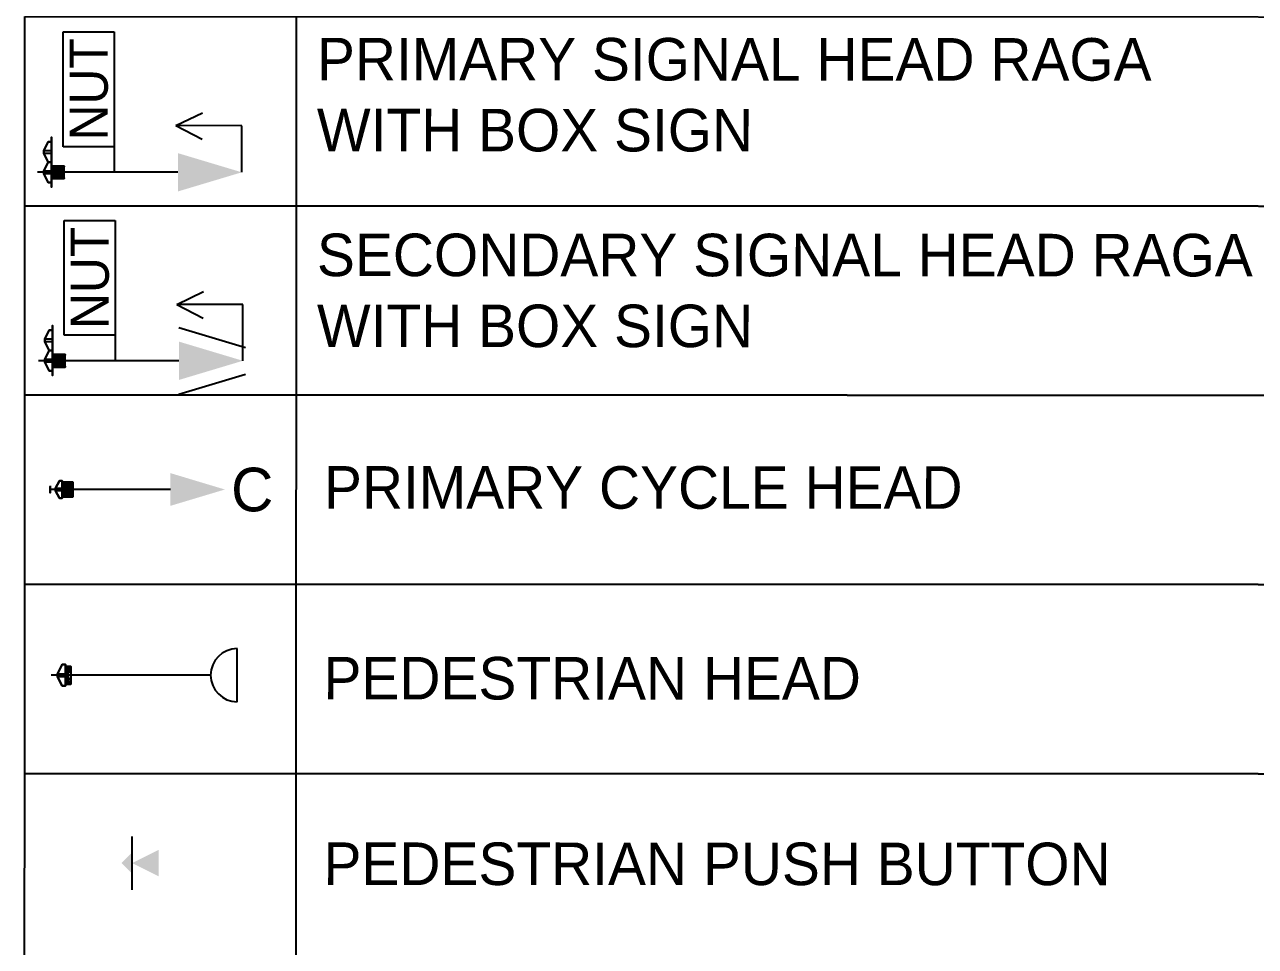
# Model space of a CAD drawing. Extents: x 421500 to 422711, y 436000 to 437000.
# Drawn here: x 422564.05 to 422580.01, y 436571.82 to 436583.78 of the extents above; entities that cross this region are included whole.
import ezdxf
from ezdxf.enums import TextEntityAlignment as Align

# ---------------------------------------------------------------- set-up
doc = ezdxf.new("R2010")
doc.units = 0
doc.layers.get('0').update_dxf_attribs({"color": 210})
for name, color, linetype in [('XREF UTC_716709_AJB_1b$0$BASE', 7, 'Continuous'), ('XREF UTC_716709_AJB_1b$0$DATA', 7, 'Continuous'), ('XREF UTC_716709_AJB_1b$0$LINE10A', 7, 'Continuous'), ('XREF UTC_716709_AJB_1b$0$LINE3A', 7, 'Continuous'), ('XREF UTC_716709_AJB_1b$0$LINE4A', 7, 'Continuous'), ('XREF UTC_716709_AJB_1b$0$signals-key', 7, 'Continuous'), ('XREF UTC_716709_AJB_1b$0$VIEW', 7, 'Continuous')]:
    doc.layers.add(name, color=color, linetype=linetype)
doc.styles.add('XREF UTC_716709_AJB_1b$0$Standard', font='txt')

# ---------------------------------------------------------------- blocks, each defined once
blk = doc.blocks.new('XREF UTC_716709_AJB_1b$0$HD077P')
at = {"linetype": 'Continuous'}
blk.add_line((0, 2.75), (0, 0), dxfattribs=at)
blk.add_solid([(0.375, 2.75), (-0.375, 2.75), (0, 4)], dxfattribs=at)
at = {"layer": 'XREF UTC_716709_AJB_1b$0$VIEW', "color": 1, "linetype": 'Continuous', "extrusion": (0, 1, 0), "const_width": 0.1}
blk.add_lwpolyline([(0.05, 2.94, 1), (-0.05, 2.94, 1)], format="xyb", close=True, dxfattribs=at)
at = {"layer": 'XREF UTC_716709_AJB_1b$0$VIEW', "color": 3, "linetype": 'Continuous', "extrusion": (0, -1, 0)}
for points in [[(-0.082, 2.336), (-0.061, 2.425), (-0.041, 2.425)], [(-0.065, 2.402), (-0.013, 2.329), (0.08, 2.329), (0.04, 2.402), (-0.067, 2.402)], [(0.034, 2.412), (0.061, 2.412)], [(0.04, 2.402), (0.047, 2.412)]]:
    blk.add_lwpolyline(points, dxfattribs=at)
at = {"layer": 'XREF UTC_716709_AJB_1b$0$VIEW', "color": 2, "linetype": 'Continuous', "extrusion": (0, -1, 0)}
for points in [[(-0.082, 2.644), (-0.061, 2.732), (-0.041, 2.732)], [(-0.065, 2.71), (-0.013, 2.636), (0.08, 2.636), (0.04, 2.71), (-0.067, 2.71)], [(0.034, 2.72), (0.061, 2.72)], [(0.04, 2.71), (0.047, 2.72)]]:
    blk.add_lwpolyline(points, dxfattribs=at)
at = {"layer": 'XREF UTC_716709_AJB_1b$0$VIEW', "color": 3, "linetype": 'Continuous', "extrusion": (0, -1, 0)}
for centre in [(-0.079, 2.329, -0.28), (0.08, 2.329, -0.28)]:
    blk.add_circle(centre, 0.043, dxfattribs=at)
at = {"layer": 'XREF UTC_716709_AJB_1b$0$VIEW', "color": 2, "linetype": 'Continuous', "extrusion": (0, -1, 0)}
for centre in [(-0.079, 2.636, -0.28), (0.08, 2.636, -0.28)]:
    blk.add_circle(centre, 0.043, dxfattribs=at)
at = {"layer": 'XREF UTC_716709_AJB_1b$0$VIEW', "linetype": 'Continuous'}
for points in [[(0.2, 0.27, 2.1), (-0.2, 0.27, 2.1), (-0.2, 0.27, 3.2), (0.2, 0.27, 3.2)], [(-0.2, 0.21, 2.1), (-0.2, 0.27, 2.1), (-0.2, 0.27, 3.2), (-0.2, 0.21, 3.2)], [(-0.03, 0.12, 2.1), (-0.03, 0.27, 2.1), (-0.2, 0.27, 2.1), (-0.2, 0.21, 2.1)], [(-0.03, 0.12, 3.2), (-0.03, 0.27, 3.2), (-0.2, 0.27, 3.2), (-0.2, 0.21, 3.2)], [(-0.2, 0.21, 2.1), (-0.03, 0.12, 2.1), (-0.03, 0.12, 3.2), (-0.2, 0.21, 3.2)], [(0.03, 0.27, 2.1), (0.03, 0.12, 2.1), (-0.03, 0.12, 2.1), (-0.03, 0.27, 2.1)], [(0.03, 0.27, 3.2), (0.03, 0.12, 3.2), (-0.03, 0.12, 3.2), (-0.03, 0.27, 3.2)], [(-0.03, 0.12, 2.1), (0.03, 0.12, 2.1), (0.03, 0.12, 3.2), (-0.03, 0.12, 3.2)], [(0.2, 0.21, 2.1), (0.2, 0.27, 2.1), (0.03, 0.27, 2.1), (0.03, 0.12, 2.1)], [(0.2, 0.21, 3.2), (0.2, 0.27, 3.2), (0.03, 0.27, 3.2), (0.03, 0.12, 3.2)], [(0.03, 0.12, 2.1), (0.2, 0.21, 2.1), (0.2, 0.21, 3.2), (0.03, 0.12, 3.2)], [(0.2, 0.21, 2.1), (0.2, 0.27, 2.1), (0.2, 0.27, 3.2), (0.2, 0.21, 3.2)]]:
    blk.add_3dface(points, dxfattribs=at)
at = {"style": 'XREF UTC_716709_AJB_1b$0$Standard'}
blk.add_text('C', height=1, rotation=90, dxfattribs=at).set_placement((0, 4.625), align=Align.MIDDLE)
at = {"layer": 'XREF UTC_716709_AJB_1b$0$DATA', "style": 'XREF UTC_716709_AJB_1b$0$Standard', "flags": 9}
for tag, p in [('SUPPORT', (0.75, 1.5)), ('BRACKETS', (0.75, 1.25)), ('HEIGHT', (0.75, 1)), ('CABLE', (0.75, 0.75)), ('PHASE', (0.75, 0.5)), ('TYPE', (0.75, 0.25)), ('NUM', (0.75, 0)), ('SITE', (0.75, -0.25)), ('IDENT', (0.75, -0.5))]:
    blk.add_attdef(tag, p, '', height=0.2, dxfattribs=at)
at = {"layer": 'XREF UTC_716709_AJB_1b$0$VIEW', "linetype": 'Continuous'}
mesh = blk.add_polymesh((13, 3), dxfattribs=at)
for k, corner in enumerate([(0.147, 0.52, 2.555), (0.147, 0.395, 2.555), (0.147, 0.27, 2.555), (0.167, 0.52, 2.61), (0.167, 0.395, 2.61), (0.167, 0.27, 2.61), (0.167, 0.52, 2.67), (0.167, 0.395, 2.67), (0.167, 0.27, 2.67), (0.147, 0.52, 2.725), (0.147, 0.395, 2.725), (0.147, 0.27, 2.725), (0.109, 0.52, 2.77), (0.109, 0.395, 2.77), (0.109, 0.27, 2.77), (0.058, 0.52, 2.8), (0.058, 0.395, 2.8), (0.058, 0.27, 2.8), (0, 0.52, 2.81), (0, 0.395, 2.81), (0, 0.27, 2.81), (-0.058, 0.52, 2.8), (-0.058, 0.395, 2.8), (-0.058, 0.27, 2.8), (-0.109, 0.52, 2.77), (-0.109, 0.395, 2.77), (-0.109, 0.27, 2.77), (-0.147, 0.52, 2.725), (-0.147, 0.395, 2.725), (-0.147, 0.27, 2.725), (-0.167, 0.52, 2.67), (-0.167, 0.395, 2.67), (-0.167, 0.27, 2.67), (-0.167, 0.52, 2.61), (-0.167, 0.395, 2.61), (-0.167, 0.27, 2.61), (-0.147, 0.52, 2.555), (-0.147, 0.395, 2.555), (-0.147, 0.27, 2.555)]):
    mesh.set_mesh_vertex(divmod(k, 3), corner)
mesh = blk.add_polymesh((13, 3), dxfattribs=at)
for k, corner in enumerate([(0.147, 0.52, 2.215), (0.147, 0.395, 2.215), (0.147, 0.27, 2.215), (0.167, 0.52, 2.27), (0.167, 0.395, 2.27), (0.167, 0.27, 2.27), (0.167, 0.52, 2.33), (0.167, 0.395, 2.33), (0.167, 0.27, 2.33), (0.147, 0.52, 2.385), (0.147, 0.395, 2.385), (0.147, 0.27, 2.385), (0.109, 0.52, 2.43), (0.109, 0.395, 2.43), (0.109, 0.27, 2.43), (0.058, 0.52, 2.46), (0.058, 0.395, 2.46), (0.058, 0.27, 2.46), (0, 0.52, 2.47), (0, 0.395, 2.47), (0, 0.27, 2.47), (-0.058, 0.52, 2.46), (-0.058, 0.395, 2.46), (-0.058, 0.27, 2.46), (-0.109, 0.52, 2.43), (-0.109, 0.395, 2.43), (-0.109, 0.27, 2.43), (-0.147, 0.52, 2.385), (-0.147, 0.395, 2.385), (-0.147, 0.27, 2.385), (-0.167, 0.52, 2.33), (-0.167, 0.395, 2.33), (-0.167, 0.27, 2.33), (-0.167, 0.52, 2.27), (-0.167, 0.395, 2.27), (-0.167, 0.27, 2.27), (-0.147, 0.52, 2.215), (-0.147, 0.395, 2.215), (-0.147, 0.27, 2.215)]):
    mesh.set_mesh_vertex(divmod(k, 3), corner)
mesh = blk.add_polymesh((13, 3), dxfattribs=at)
for k, corner in enumerate([(0.108, 0.27, 2.877), (0.108, 0.395, 2.877), (0.108, 0.52, 2.877), (0.123, 0.27, 2.918), (0.123, 0.395, 2.918), (0.123, 0.52, 2.918), (0.123, 0.27, 2.962), (0.123, 0.395, 2.962), (0.123, 0.52, 2.962), (0.108, 0.27, 3.003), (0.108, 0.395, 3.003), (0.108, 0.52, 3.003), (0.08, 0.27, 3.036), (0.08, 0.395, 3.036), (0.08, 0.52, 3.036), (0.043, 0.27, 3.057), (0.043, 0.395, 3.057), (0.043, 0.52, 3.057), (0, 0.27, 3.065), (0, 0.395, 3.065), (0, 0.52, 3.065), (-0.043, 0.27, 3.057), (-0.043, 0.395, 3.057), (-0.043, 0.52, 3.057), (-0.08, 0.27, 3.036), (-0.08, 0.395, 3.036), (-0.08, 0.52, 3.036), (-0.108, 0.27, 3.003), (-0.108, 0.395, 3.003), (-0.108, 0.52, 3.003), (-0.123, 0.27, 2.962), (-0.123, 0.395, 2.962), (-0.123, 0.52, 2.962), (-0.123, 0.27, 2.918), (-0.123, 0.395, 2.918), (-0.123, 0.52, 2.918), (-0.108, 0.27, 2.877), (-0.108, 0.395, 2.877), (-0.108, 0.52, 2.877)]):
    mesh.set_mesh_vertex(divmod(k, 3), corner)
blk = doc.blocks.new('XREF UTC_716709_AJB_1b$0$HD084')
blk.add_line((0.5, 0.25), (-0.5, 0.25))
blk.add_solid([(0, 0.25), (0.25, 0.75), (-0.25, 0.75)])
at = {"layer": 'XREF UTC_716709_AJB_1b$0$VIEW'}
blk.add_solid([(0, 0.05, 1), (0.2, 0.25, 1), (-0.2, 0.25, 1)], dxfattribs=at)
at = {"layer": 'XREF UTC_716709_AJB_1b$0$BASE', "style": 'XREF UTC_716709_AJB_1b$0$Standard', "flags": 3}
blk.add_attdef('SIG', (0, 0), '', height=0.2, rotation=270, dxfattribs=at)
at = {"layer": 'XREF UTC_716709_AJB_1b$0$DATA', "style": 'XREF UTC_716709_AJB_1b$0$Standard', "flags": 9}
for tag, p in [('SUPPORT', (1, 1.25)), ('FEATURES', (1, 1)), ('HEIGHT', (1, 0.75)), ('CABLE', (1, 0.5)), ('PHASE', (1, 0.25)), ('TYPE', (1, 0)), ('NUM', (1, -0.25)), ('SITE', (1, -0.5)), ('IDENT', (1, -0.75))]:
    blk.add_attdef(tag, p, '', height=0.2, dxfattribs=at)
blk = doc.blocks.new('*X43')
at = {"color": 0, "linetype": 'Continuous'}
for p, q in [((74.724, 59.025), (74.744, 59.025)), ((74.724, 59.02), (74.743, 59.02)), ((74.724, 59.015), (74.741, 59.015)), ((74.725, 59.03), (74.746, 59.03)), ((74.725, 59.006), (74.725, 59.03)), ((74.729, 59.035), (74.751, 59.035)), ((74.73, 58.997), (74.73, 59.037)), ((74.732, 59.04), (74.76, 59.04)), ((74.735, 58.997), (74.735, 59.043)), ((74.736, 59.045), (74.861, 59.045)), ((74.74, 59.05), (74.858, 59.05)), ((74.74, 59.002), (74.74, 59.05)), ((74.745, 59.027), (74.745, 59.054)), ((74.747, 59.055), (74.853, 59.055)), ((74.75, 59.034), (74.75, 59.057)), ((74.755, 59.06), (74.848, 59.06)), ((74.755, 59.038), (74.755, 59.06)), ((74.76, 59.04), (74.76, 59.063)), ((74.765, 59.04), (74.765, 59.065)), ((74.766, 59.065), (74.843, 59.065)), ((74.77, 59.041), (74.77, 59.067)), ((74.774, 59.015), (74.825, 59.015)), ((74.775, 59.041), (74.775, 59.069)), ((74.775, 59.03), (74.828, 59.03)), ((74.775, 59.025), (74.827, 59.025)), ((74.775, 58.942), (74.775, 59.023)), ((74.775, 59.02), (74.826, 59.02)), ((74.776, 59.04), (74.864, 59.04)), ((74.776, 59.035), (74.868, 59.035)), ((74.779, 59.07), (74.839, 59.07)), ((74.78, 59.11), (74.821, 59.11)), ((74.78, 59.104), (74.78, 59.109)), ((74.78, 59.105), (74.821, 59.105)), ((74.78, 58.948), (74.78, 59.071)), ((74.781, 59.1), (74.821, 59.1)), ((74.782, 59.115), (74.818, 59.115)), ((74.782, 59.095), (74.82, 59.095)), ((74.784, 59.09), (74.82, 59.09)), ((74.785, 59.088), (74.785, 59.116)), ((74.785, 58.954), (74.785, 59.074)), ((74.786, 59.085), (74.812, 59.085)), ((74.786, 59.075), (74.827, 59.075)), ((74.787, 59.08), (74.812, 59.08)), ((74.79, 58.96), (74.79, 59.117)), ((74.795, 58.966), (74.795, 59.117)), ((74.8, 58.969), (74.8, 59.118)), ((74.805, 58.965), (74.805, 59.118)), ((74.81, 58.961), (74.81, 59.118)), ((74.815, 59.086), (74.815, 59.118)), ((74.815, 58.956), (74.815, 59.077)), ((74.82, 59.091), (74.82, 59.112)), ((74.82, 58.952), (74.82, 59.077)), ((74.825, 59.017), (74.825, 59.076)), ((74.83, 59.034), (74.83, 59.074)), ((74.835, 59.031), (74.835, 59.073)), ((74.837, 59.03), (74.872, 59.03)), ((74.84, 59.028), (74.84, 59.069)), ((74.844, 59.025), (74.877, 59.025)), ((74.845, 59.025), (74.845, 59.063)), ((74.85, 59.021), (74.85, 59.058)), ((74.852, 59.02), (74.894, 59.02)), ((74.855, 59.018), (74.855, 59.053)), ((74.86, 59.015), (74.86, 59.046)), ((74.86, 59.015), (74.907, 59.015)), ((74.865, 59.013), (74.865, 59.039)), ((74.87, 59.012), (74.87, 59.032)), ((74.875, 59.011), (74.875, 59.027)), ((74.88, 59.01), (74.88, 59.023)), ((74.885, 59.009), (74.885, 59.022)), ((74.89, 59.009), (74.89, 59.021)), ((74.895, 59.009), (74.895, 59.02)), ((74.9, 59.008), (74.9, 59.018)), ((74.905, 59.01), (74.905, 59.016)), ((74.91, 59.013), (74.91, 59.013)), ((74.72, 58.907), (74.72, 58.908)), ((74.721, 58.91), (74.748, 58.91)), ((74.724, 59.01), (74.74, 59.01)), ((74.724, 58.915), (74.752, 58.915)), ((74.725, 58.906), (74.725, 58.916)), ((74.726, 59.005), (74.74, 59.005)), ((74.728, 59), (74.738, 59)), ((74.728, 58.92), (74.757, 58.92)), ((74.73, 58.905), (74.73, 58.924)), ((74.731, 58.925), (74.761, 58.925)), ((74.731, 58.905), (74.749, 58.905)), ((74.734, 58.93), (74.765, 58.93)), ((74.735, 58.904), (74.735, 58.931)), ((74.737, 58.935), (74.769, 58.935)), ((74.74, 58.904), (74.74, 58.939)), ((74.741, 58.94), (74.773, 58.94)), ((74.744, 58.945), (74.778, 58.945)), ((74.745, 58.903), (74.745, 58.947)), ((74.747, 58.95), (74.782, 58.95)), ((74.75, 58.912), (74.75, 58.954)), ((74.75, 58.902), (74.75, 58.904)), ((74.751, 58.955), (74.786, 58.955)), ((74.754, 58.96), (74.79, 58.96)), ((74.755, 58.918), (74.755, 58.962)), ((74.755, 58.902), (74.755, 58.902)), ((74.757, 58.965), (74.794, 58.965)), ((74.76, 58.97), (74.798, 58.97)), ((74.76, 58.924), (74.76, 58.969)), ((74.764, 58.975), (74.837, 58.975)), ((74.765, 58.93), (74.765, 58.977)), ((74.767, 58.98), (74.833, 58.98)), ((74.77, 58.985), (74.829, 58.985)), ((74.77, 58.936), (74.77, 58.985)), ((74.773, 59), (74.821, 59)), ((74.773, 58.995), (74.821, 58.995)), ((74.773, 58.99), (74.825, 58.99)), ((74.774, 59.01), (74.823, 59.01)), ((74.774, 59.005), (74.822, 59.005)), ((74.799, 58.97), (74.841, 58.97)), ((74.805, 58.965), (74.845, 58.965)), ((74.811, 58.96), (74.849, 58.96)), ((74.817, 58.955), (74.853, 58.955)), ((74.822, 58.95), (74.857, 58.95)), ((74.825, 58.948), (74.825, 58.99)), ((74.828, 58.945), (74.862, 58.945)), ((74.83, 58.943), (74.83, 58.984)), ((74.834, 58.94), (74.866, 58.94)), ((74.835, 58.939), (74.835, 58.978)), ((74.839, 58.935), (74.87, 58.935)), ((74.84, 58.935), (74.84, 58.972)), ((74.845, 58.93), (74.845, 58.965)), ((74.845, 58.93), (74.874, 58.93)), ((74.85, 58.925), (74.85, 58.959)), ((74.85, 58.925), (74.878, 58.925)), ((74.855, 58.92), (74.855, 58.953)), ((74.855, 58.92), (74.882, 58.92)), ((74.86, 58.915), (74.86, 58.947)), ((74.86, 58.915), (74.896, 58.915)), ((74.865, 58.91), (74.865, 58.941)), ((74.865, 58.91), (74.888, 58.91)), ((74.87, 58.905), (74.87, 58.935)), ((74.87, 58.905), (74.879, 58.905)), ((74.875, 58.902), (74.875, 58.928)), ((74.88, 58.905), (74.88, 58.922)), ((74.882, 59.01), (74.906, 59.01)), ((74.885, 58.908), (74.885, 58.917)), ((74.89, 58.911), (74.89, 58.917)), ((74.895, 58.914), (74.895, 58.917))]:
    blk.add_line(p, q, dxfattribs=at)
blk = doc.blocks.new('*X42')
at = {"color": 0, "linetype": 'Continuous'}
for p, q in [((74.342, 59.025), (74.365, 59.025)), ((74.342, 59.02), (74.363, 59.02)), ((74.344, 59.03), (74.367, 59.03)), ((74.344, 59.015), (74.361, 59.015)), ((74.345, 59.013), (74.345, 59.033)), ((74.346, 59.035), (74.369, 59.035)), ((74.348, 59.04), (74.371, 59.04)), ((74.35, 59.045), (74.456, 59.045)), ((74.35, 59.004), (74.35, 59.045)), ((74.352, 59.05), (74.455, 59.05)), ((74.353, 59.055), (74.453, 59.055)), ((74.355, 59.06), (74.451, 59.06)), ((74.355, 58.996), (74.355, 59.06)), ((74.357, 59.065), (74.45, 59.065)), ((74.358, 59.07), (74.448, 59.07)), ((74.36, 59.075), (74.446, 59.075)), ((74.36, 58.989), (74.36, 59.075)), ((74.365, 59.026), (74.365, 59.076)), ((74.37, 59.038), (74.37, 59.077)), ((74.372, 59.04), (74.434, 59.04)), ((74.372, 59.035), (74.434, 59.035)), ((74.372, 59.03), (74.434, 59.03)), ((74.372, 59.025), (74.434, 59.025)), ((74.372, 59.02), (74.434, 59.02)), ((74.372, 59.015), (74.434, 59.015)), ((74.375, 58.891), (74.375, 59.078)), ((74.38, 58.905), (74.38, 59.078)), ((74.385, 59.093), (74.385, 59.106)), ((74.385, 59.105), (74.422, 59.105)), ((74.385, 59.1), (74.422, 59.1)), ((74.385, 59.095), (74.422, 59.095)), ((74.385, 58.919), (74.385, 59.079)), ((74.388, 59.09), (74.418, 59.09)), ((74.39, 59.088), (74.39, 59.109)), ((74.39, 59.08), (74.417, 59.08)), ((74.39, 58.933), (74.39, 59.08)), ((74.393, 59.11), (74.413, 59.11)), ((74.393, 59.085), (74.413, 59.085)), ((74.395, 59.083), (74.395, 59.111)), ((74.395, 58.947), (74.395, 59.081)), ((74.4, 58.961), (74.4, 59.112)), ((74.405, 58.965), (74.405, 59.112)), ((74.41, 59.082), (74.41, 59.112)), ((74.41, 58.951), (74.41, 59.081)), ((74.415, 59.087), (74.415, 59.109)), ((74.415, 58.937), (74.415, 59.08)), ((74.42, 59.092), (74.42, 59.107)), ((74.42, 58.923), (74.42, 59.079)), ((74.425, 58.909), (74.425, 59.079)), ((74.43, 58.895), (74.43, 59.078)), ((74.435, 59.042), (74.435, 59.077)), ((74.436, 59.04), (74.458, 59.04)), ((74.438, 59.035), (74.46, 59.035)), ((74.44, 59.029), (74.44, 59.076)), ((74.44, 59.03), (74.463, 59.03)), ((74.442, 59.025), (74.465, 59.025)), ((74.444, 59.02), (74.465, 59.02)), ((74.445, 59.017), (74.445, 59.075)), ((74.446, 59.015), (74.463, 59.015)), ((74.45, 58.994), (74.45, 59.064)), ((74.455, 59.002), (74.455, 59.049)), ((74.46, 59.01), (74.46, 59.035)), ((74.343, 58.885), (74.373, 58.885)), ((74.345, 58.884), (74.345, 58.886)), ((74.346, 59.01), (74.361, 59.01)), ((74.349, 59.005), (74.362, 59.005)), ((74.35, 58.884), (74.35, 58.888)), ((74.353, 59), (74.363, 59)), ((74.353, 58.89), (74.375, 58.89)), ((74.355, 58.884), (74.355, 58.896)), ((74.355, 58.895), (74.376, 58.895)), ((74.356, 58.995), (74.365, 58.995)), ((74.356, 58.9), (74.378, 58.9)), ((74.357, 58.905), (74.38, 58.905)), ((74.358, 58.91), (74.382, 58.91)), ((74.359, 58.99), (74.366, 58.99)), ((74.359, 58.915), (74.383, 58.915)), ((74.36, 58.985), (74.365, 58.985)), ((74.36, 58.98), (74.363, 58.98)), ((74.36, 58.975), (74.362, 58.975)), ((74.36, 58.884), (74.36, 58.921)), ((74.36, 58.92), (74.385, 58.92)), ((74.361, 58.925), (74.387, 58.925)), ((74.362, 58.93), (74.389, 58.93)), ((74.363, 58.935), (74.391, 58.935)), ((74.364, 58.94), (74.392, 58.94)), ((74.365, 58.985), (74.365, 58.994)), ((74.365, 58.884), (74.365, 58.946)), ((74.365, 58.945), (74.394, 58.945)), ((74.366, 58.95), (74.396, 58.95)), ((74.367, 58.955), (74.398, 58.955)), ((74.368, 58.96), (74.4, 58.96)), ((74.369, 58.965), (74.401, 58.965)), ((74.37, 58.884), (74.37, 58.971)), ((74.37, 58.97), (74.403, 58.97)), ((74.371, 58.975), (74.436, 58.975)), ((74.372, 59.01), (74.434, 59.01)), ((74.372, 59.005), (74.434, 59.005)), ((74.372, 59), (74.434, 59)), ((74.372, 58.995), (74.434, 58.995)), ((74.372, 58.99), (74.434, 58.99)), ((74.372, 58.985), (74.434, 58.985)), ((74.372, 58.98), (74.435, 58.98)), ((74.403, 58.97), (74.437, 58.97)), ((74.405, 58.965), (74.438, 58.965)), ((74.407, 58.96), (74.439, 58.96)), ((74.409, 58.955), (74.44, 58.955)), ((74.41, 58.95), (74.441, 58.95)), ((74.412, 58.945), (74.442, 58.945)), ((74.414, 58.94), (74.443, 58.94)), ((74.416, 58.935), (74.444, 58.935)), ((74.418, 58.93), (74.445, 58.93)), ((74.419, 58.925), (74.446, 58.925)), ((74.421, 58.92), (74.447, 58.92)), ((74.423, 58.915), (74.448, 58.915)), ((74.425, 58.91), (74.449, 58.91)), ((74.427, 58.905), (74.45, 58.905)), ((74.428, 58.9), (74.451, 58.9)), ((74.43, 58.895), (74.452, 58.895)), ((74.432, 58.89), (74.453, 58.89)), ((74.434, 58.885), (74.463, 58.885)), ((74.435, 58.884), (74.435, 58.978)), ((74.44, 58.884), (74.44, 58.953)), ((74.441, 58.99), (74.447, 58.99)), ((74.441, 58.985), (74.446, 58.985)), ((74.442, 58.995), (74.451, 58.995)), ((74.443, 59), (74.454, 59)), ((74.443, 58.98), (74.446, 58.98)), ((74.444, 59.005), (74.457, 59.005)), ((74.445, 58.974), (74.445, 59.008)), ((74.445, 58.975), (74.446, 58.975)), ((74.445, 58.884), (74.445, 58.928)), ((74.446, 59.01), (74.46, 59.01)), ((74.45, 58.884), (74.45, 58.903)), ((74.455, 58.884), (74.455, 58.889)), ((74.46, 58.884), (74.46, 58.886))]:
    blk.add_line(p, q, dxfattribs=at)
blk = doc.blocks.new('XREF UTC_716709_AJB_1b$0$HD079')
at = {"linetype": 'Continuous'}
for p, q in [((0.5, 3.5), (-0.5, 3.5)), ((0, 3), (0, 0))]:
    blk.add_line(p, q, dxfattribs=at)
blk.add_arc((0, 3.5), 0.5, 180, 0, dxfattribs=at)
at = {"layer": 'XREF UTC_716709_AJB_1b$0$VIEW', "color": 3, "extrusion": (0, -1, 0), "elevation": -0.29}
blk.add_lwpolyline([(0.01, 2.517), (0.027, 2.512), (0.037, 2.501), (0.047, 2.49), (0.058, 2.474), (0.069, 2.464), (0.09, 2.458), (0.101, 2.453), (0.092, 2.448), (0.076, 2.449), (0.053, 2.453), (0.019, 2.475), (0.01, 2.436), (0.074, 2.357), (0.09, 2.357), (0.063, 2.341), (0.031, 2.373), (-0.011, 2.411), (-0.064, 2.347), (-0.054, 2.341), (-0.091, 2.347), (-0.037, 2.429), (-0.034, 2.481), (-0.054, 2.48), (-0.064, 2.469), (-0.07, 2.453), (-0.07, 2.442), (-0.075, 2.437), (-0.08, 2.437), (-0.086, 2.448), (-0.086, 2.469), (-0.07, 2.49), (-0.054, 2.501), (-0.027, 2.512), (-0.024, 2.515), (-0.022, 2.52), (-0.024, 2.525), (-0.027, 2.533), (-0.031, 2.547), (-0.028, 2.555), (-0.017, 2.557), (-0.006, 2.558), (0.006, 2.558), (0.011, 2.55), (0.011, 2.542), (0.009, 2.526), (0.002, 2.526), (0.003, 2.517), (0.01, 2.517)], close=True, dxfattribs=at)
at = {"layer": 'XREF UTC_716709_AJB_1b$0$VIEW', "color": 1, "extrusion": (0, -1, 0), "elevation": -0.29}
blk.add_lwpolyline([(0.003, 2.942), (-0.003, 2.942), (-0.015, 2.936), (-0.015, 2.93), (-0.015, 2.924), (-0.003, 2.911), (-0.04, 2.905), (-0.046, 2.887), (-0.052, 2.868), (-0.058, 2.856), (-0.058, 2.85), (-0.052, 2.837), (-0.04, 2.819), (-0.04, 2.8), (-0.034, 2.819), (-0.04, 2.843), (-0.028, 2.874), (-0.028, 2.831), (-0.028, 2.813), (-0.046, 2.72), (-0.058, 2.714), (-0.028, 2.714), (0.003, 2.8), (0.034, 2.714), (0.065, 2.714), (0.053, 2.72), (0.034, 2.813), (0.034, 2.831), (0.034, 2.874), (0.046, 2.843), (0.04, 2.819), (0.046, 2.8), (0.046, 2.819), (0.059, 2.837), (0.065, 2.85), (0.065, 2.856), (0.059, 2.868), (0.053, 2.887), (0.046, 2.905), (0.009, 2.911), (0.022, 2.924), (0.022, 2.93), (0.022, 2.936), (0.009, 2.942)], close=True, dxfattribs=at)
at = {"layer": 'XREF UTC_716709_AJB_1b$0$VIEW', "linetype": 'Continuous'}
for points in [[(0.2, 0.27, 2.25), (-0.2, 0.27, 2.25), (-0.2, 0.27, 3.05), (0.2, 0.27, 3.05)], [(-0.2, 0.21, 2.25), (-0.2, 0.27, 2.25), (-0.2, 0.27, 3.05), (-0.2, 0.21, 3.05)], [(-0.03, 0.12, 2.25), (-0.03, 0.27, 2.25), (-0.2, 0.27, 2.25), (-0.2, 0.21, 2.25)], [(-0.03, 0.12, 3.05), (-0.03, 0.27, 3.05), (-0.2, 0.27, 3.05), (-0.2, 0.21, 3.05)], [(0.03, 0.27, 2.25), (0.03, 0.12, 2.25), (-0.03, 0.12, 2.25), (-0.03, 0.27, 2.25)], [(0.03, 0.27, 3.05), (0.03, 0.12, 3.05), (-0.03, 0.12, 3.05), (-0.03, 0.27, 3.05)], [(0.2, 0.21, 2.25), (0.2, 0.27, 2.25), (0.03, 0.27, 2.25), (0.03, 0.12, 2.25)], [(0.2, 0.21, 3.05), (0.2, 0.27, 3.05), (0.03, 0.27, 3.05), (0.03, 0.12, 3.05)], [(0.2, 0.21, 2.25), (0.2, 0.27, 2.25), (0.2, 0.27, 3.05), (0.2, 0.21, 3.05)], [(-0.2, 0.21, 2.25), (-0.03, 0.12, 2.25), (-0.03, 0.12, 3.05), (-0.2, 0.21, 3.05)], [(-0.03, 0.12, 2.25), (0.03, 0.12, 2.25), (0.03, 0.12, 3.05), (-0.03, 0.12, 3.05)], [(0.03, 0.12, 2.25), (0.2, 0.21, 2.25), (0.2, 0.21, 3.05), (0.03, 0.12, 3.05)]]:
    blk.add_3dface(points, dxfattribs=at)
at = {"layer": 'XREF UTC_716709_AJB_1b$0$VIEW', "color": 3, "linetype": 'Continuous', "extrusion": (0, -1, 0)}
blk.add_blockref('*X43', (-74.81, -56.56, -0.29), dxfattribs=at)
at = {"layer": 'XREF UTC_716709_AJB_1b$0$VIEW', "color": 1, "linetype": 'Continuous', "extrusion": (0, -1, 0)}
blk.add_blockref('*X42', (-74.4, -56.17, -0.29), dxfattribs=at)
at = {"layer": 'XREF UTC_716709_AJB_1b$0$DATA', "style": 'XREF UTC_716709_AJB_1b$0$Standard', "flags": 9}
for tag, p in [('SUPPORT', (0.75, 1.5)), ('BRACKETS', (0.75, 1.25)), ('HEIGHT', (0.75, 1)), ('CABLE', (0.75, 0.75)), ('PHASE', (0.75, 0.5)), ('TYPE', (0.75, 0.25)), ('NUM', (0.75, 0)), ('SITE', (0.75, -0.25)), ('IDENT', (0.75, -0.5))]:
    blk.add_attdef(tag, p, '', height=0.2, dxfattribs=at)
at = {"layer": 'XREF UTC_716709_AJB_1b$0$VIEW', "linetype": 'Continuous'}
mesh = blk.add_polymesh((13, 3), dxfattribs=at)
for k, corner in enumerate([(0.058, 0.37, 2.33), (0.058, 0.315, 2.33), (0.058, 0.27, 2.33), (0.124, 0.37, 2.373), (0.124, 0.315, 2.373), (0.124, 0.27, 2.373), (0.163, 0.37, 2.441), (0.163, 0.315, 2.441), (0.163, 0.27, 2.441), (0.167, 0.37, 2.52), (0.167, 0.315, 2.52), (0.167, 0.27, 2.52), (0.136, 0.37, 2.592), (0.136, 0.315, 2.592), (0.136, 0.27, 2.592), (0.076, 0.37, 2.642), (0.076, 0.315, 2.642), (0.076, 0.27, 2.642), (0, 0.37, 2.66), (0, 0.315, 2.66), (0, 0.27, 2.66), (-0.076, 0.37, 2.642), (-0.076, 0.315, 2.642), (-0.076, 0.27, 2.642), (-0.136, 0.37, 2.592), (-0.136, 0.315, 2.592), (-0.136, 0.27, 2.592), (-0.167, 0.37, 2.52), (-0.167, 0.315, 2.52), (-0.167, 0.27, 2.52), (-0.163, 0.37, 2.441), (-0.163, 0.315, 2.441), (-0.163, 0.27, 2.441), (-0.124, 0.37, 2.373), (-0.124, 0.315, 2.373), (-0.124, 0.27, 2.373), (-0.058, 0.37, 2.33), (-0.058, 0.315, 2.33), (-0.058, 0.27, 2.33)]):
    mesh.set_mesh_vertex(divmod(k, 3), corner)
mesh = blk.add_polymesh((13, 3), dxfattribs=at)
for k, corner in enumerate([(0.058, 0.37, 2.7), (0.058, 0.315, 2.7), (0.058, 0.27, 2.7), (0.124, 0.37, 2.743), (0.124, 0.315, 2.743), (0.124, 0.27, 2.743), (0.163, 0.37, 2.811), (0.163, 0.315, 2.811), (0.163, 0.27, 2.811), (0.167, 0.37, 2.89), (0.167, 0.315, 2.89), (0.167, 0.27, 2.89), (0.136, 0.37, 2.962), (0.136, 0.315, 2.962), (0.136, 0.27, 2.962), (0.076, 0.37, 3.012), (0.076, 0.315, 3.012), (0.076, 0.27, 3.012), (0, 0.37, 3.03), (0, 0.315, 3.03), (0, 0.27, 3.03), (-0.076, 0.37, 3.012), (-0.076, 0.315, 3.012), (-0.076, 0.27, 3.012), (-0.136, 0.37, 2.962), (-0.136, 0.315, 2.962), (-0.136, 0.27, 2.962), (-0.167, 0.37, 2.89), (-0.167, 0.315, 2.89), (-0.167, 0.27, 2.89), (-0.163, 0.37, 2.811), (-0.163, 0.315, 2.811), (-0.163, 0.27, 2.811), (-0.124, 0.37, 2.743), (-0.124, 0.315, 2.743), (-0.124, 0.27, 2.743), (-0.058, 0.37, 2.7), (-0.058, 0.315, 2.7), (-0.058, 0.27, 2.7)]):
    mesh.set_mesh_vertex(divmod(k, 3), corner)
blk = doc.blocks.new('XREF UTC_716709_AJB_1b$0$HD009PA')
at = {"linetype": 'Continuous'}
blk.add_line((0, 2.75), (0, 0), dxfattribs=at)
for p, q in [((-2.75, 0.5), (-2.75, 1.5)), ((-2.75, 1.5), (0, 1.5)), ((-0.5, 1.5), (-0.5, 0.5)), ((-0.5, 0.5), (-2.75, 0.5))]:
    blk.add_line(p, q)
blk.add_solid([(0.375, 2.75), (-0.375, 2.75), (0, 4)], dxfattribs=at)
at = {"layer": 'XREF UTC_716709_AJB_1b$0$LINE3A'}
for p, q in [((-0.913, 3.999), (-0.914, 2.708)), ((0, 4), (-0.913, 3.999)), ((-0.914, 2.708), (-1.168, 3.23)), ((-0.914, 2.708), (-0.649, 3.225))]:
    blk.add_line(p, q, dxfattribs=at)
at = {"layer": 'XREF UTC_716709_AJB_1b$0$VIEW', "color": 7, "linetype": 'Continuous', "extrusion": (0, 1, 0), "const_width": 0.15}
blk.add_lwpolyline([(0.475, 2.3, 1), (0.325, 2.3, 1)], format="xyb", close=True, dxfattribs=at)
at = {"layer": 'XREF UTC_716709_AJB_1b$0$VIEW', "color": 1, "linetype": 'Continuous', "extrusion": (0, 1, 0), "const_width": 0.1}
blk.add_lwpolyline([(0.05, 2.94, 1), (-0.05, 2.94, 1)], format="xyb", close=True, dxfattribs=at)
at = {"layer": 'XREF UTC_716709_AJB_1b$0$VIEW', "color": 2, "linetype": 'Continuous', "extrusion": (0, 1, 0), "const_width": 0.1}
blk.add_lwpolyline([(0.05, 2.62, 1), (-0.05, 2.62, 1)], format="xyb", close=True, dxfattribs=at)
at = {"layer": 'XREF UTC_716709_AJB_1b$0$VIEW', "color": 3, "linetype": 'Continuous', "extrusion": (0, 1, 0), "const_width": 0.1}
blk.add_lwpolyline([(0.05, 2.3, 1), (-0.05, 2.3, 1)], format="xyb", close=True, dxfattribs=at)
at = {"layer": 'XREF UTC_716709_AJB_1b$0$VIEW', "color": 7, "linetype": 'Continuous'}
for points in [[(-0.6, 0.27, 2.55), (-0.69, 0.27, 2.64), (-0.69, 0.27, 2.1), (-0.6, 0.27, 2.1)], [(-0.29, 0.27, 2.64), (-0.2, 0.27, 2.55), (-0.6, 0.27, 2.55), (-0.69, 0.27, 2.64)], [(-0.2, 0.27, 3.2), (-0.29, 0.27, 3.2), (-0.29, 0.27, 2.64), (-0.2, 0.27, 2.55)], [(0.29, 0.27, 2.1), (0.2, 0.27, 2.1), (0.2, 0.27, 3.2), (0.29, 0.27, 3.2)]]:
    blk.add_3dface(points, dxfattribs=at)
at = {"layer": 'XREF UTC_716709_AJB_1b$0$VIEW', "linetype": 'Continuous'}
for points in [[(-0.6, 0.21, 2.1), (-0.6, 0.27, 2.1), (-0.6, 0.27, 2.55), (-0.6, 0.21, 2.55)], [(-0.2, 0.27, 2.1), (-0.6, 0.27, 2.1), (-0.6, 0.27, 2.55), (-0.2, 0.27, 2.55)], [(-0.43, 0.12, 2.1), (-0.43, 0.27, 2.1), (-0.6, 0.27, 2.1), (-0.6, 0.21, 2.1)], [(-0.43, 0.12, 2.55), (-0.43, 0.27, 2.55), (-0.6, 0.27, 2.55), (-0.6, 0.21, 2.55)], [(-0.37, 0.27, 2.1), (-0.37, 0.12, 2.1), (-0.43, 0.12, 2.1), (-0.43, 0.27, 2.1)], [(-0.37, 0.27, 2.55), (-0.37, 0.12, 2.55), (-0.43, 0.12, 2.55), (-0.43, 0.27, 2.55)], [(-0.2, 0.21, 2.1), (-0.2, 0.27, 2.1), (-0.37, 0.27, 2.1), (-0.37, 0.12, 2.1)], [(-0.2, 0.21, 2.55), (-0.2, 0.27, 2.55), (-0.37, 0.27, 2.55), (-0.37, 0.12, 2.55)], [(0.2, 0.27, 2.1), (-0.2, 0.27, 2.1), (-0.2, 0.27, 3.2), (0.2, 0.27, 3.2)], [(-0.2, 0.21, 2.1), (-0.2, 0.27, 2.1), (-0.2, 0.27, 3.2), (-0.2, 0.21, 3.2)], [(-0.03, 0.12, 2.1), (-0.03, 0.27, 2.1), (-0.2, 0.27, 2.1), (-0.2, 0.21, 2.1)], [(-0.03, 0.12, 3.2), (-0.03, 0.27, 3.2), (-0.2, 0.27, 3.2), (-0.2, 0.21, 3.2)], [(-0.2, 0.21, 2.1), (-0.2, 0.27, 2.1), (-0.2, 0.27, 2.55), (-0.2, 0.21, 2.55)], [(0.03, 0.27, 2.1), (0.03, 0.12, 2.1), (-0.03, 0.12, 2.1), (-0.03, 0.27, 2.1)], [(0.03, 0.27, 3.2), (0.03, 0.12, 3.2), (-0.03, 0.12, 3.2), (-0.03, 0.27, 3.2)], [(0.2, 0.21, 2.1), (0.2, 0.27, 2.1), (0.03, 0.27, 2.1), (0.03, 0.12, 2.1)], [(0.2, 0.21, 3.2), (0.2, 0.27, 3.2), (0.03, 0.27, 3.2), (0.03, 0.12, 3.2)], [(0.2, 0.21, 2.1), (0.2, 0.27, 2.1), (0.2, 0.27, 3.2), (0.2, 0.21, 3.2)], [(-0.6, 0.21, 2.1), (-0.43, 0.12, 2.1), (-0.43, 0.12, 2.55), (-0.6, 0.21, 2.55)], [(-0.43, 0.12, 2.1), (-0.37, 0.12, 2.1), (-0.37, 0.12, 2.55), (-0.43, 0.12, 2.55)], [(-0.37, 0.12, 2.1), (-0.2, 0.21, 2.1), (-0.2, 0.21, 2.55), (-0.37, 0.12, 2.55)], [(-0.2, 0.21, 2.1), (-0.03, 0.12, 2.1), (-0.03, 0.12, 3.2), (-0.2, 0.21, 3.2)], [(-0.03, 0.12, 2.1), (0.03, 0.12, 2.1), (0.03, 0.12, 3.2), (-0.03, 0.12, 3.2)], [(0.03, 0.12, 2.1), (0.2, 0.21, 2.1), (0.2, 0.21, 3.2), (0.03, 0.12, 3.2)]]:
    blk.add_3dface(points, dxfattribs=at)
at = {"style": 'XREF UTC_716709_AJB_1b$0$Standard', "width": 0.402878}
blk.add_attdef('BOXSIGN1', text='', height=0.75, rotation=180, dxfattribs=at).set_placement((-0.625, 1.375), (-2.625, 1.375), align=Align.FIT)
at = {"layer": 'XREF UTC_716709_AJB_1b$0$DATA', "style": 'XREF UTC_716709_AJB_1b$0$Standard', "flags": 9}
for tag, p in [('SUPPORT', (0.75, 1.5)), ('BRACKETS', (0.75, 1.25)), ('HEIGHT', (0.75, 1)), ('CABLE', (0.75, 0.75)), ('PHASE', (0.75, 0.5)), ('TYPE', (0.75, 0.25)), ('NUM', (0.75, 0)), ('SITE', (0.75, -0.25)), ('IDENT', (0.75, -0.5))]:
    blk.add_attdef(tag, p, '', height=0.2, dxfattribs=at)
at = {"layer": 'XREF UTC_716709_AJB_1b$0$VIEW', "linetype": 'Continuous'}
mesh = blk.add_polymesh((13, 3), dxfattribs=at)
for k, corner in enumerate([(0.108, 0.27, 2.877), (0.108, 0.395, 2.877), (0.108, 0.52, 2.877), (0.123, 0.27, 2.918), (0.123, 0.395, 2.918), (0.123, 0.52, 2.918), (0.123, 0.27, 2.962), (0.123, 0.395, 2.962), (0.123, 0.52, 2.962), (0.108, 0.27, 3.002), (0.108, 0.395, 3.002), (0.108, 0.52, 3.002), (0.08, 0.27, 3.036), (0.08, 0.395, 3.036), (0.08, 0.52, 3.036), (0.043, 0.27, 3.057), (0.043, 0.395, 3.057), (0.043, 0.52, 3.057), (0, 0.27, 3.065), (0, 0.395, 3.065), (0, 0.52, 3.065), (-0.043, 0.27, 3.057), (-0.043, 0.395, 3.057), (-0.043, 0.52, 3.057), (-0.08, 0.27, 3.036), (-0.08, 0.395, 3.036), (-0.08, 0.52, 3.036), (-0.108, 0.27, 3.002), (-0.108, 0.395, 3.002), (-0.108, 0.52, 3.002), (-0.123, 0.27, 2.962), (-0.123, 0.395, 2.962), (-0.123, 0.52, 2.962), (-0.123, 0.27, 2.918), (-0.123, 0.395, 2.918), (-0.123, 0.52, 2.918), (-0.108, 0.27, 2.877), (-0.108, 0.395, 2.877), (-0.108, 0.52, 2.877)]):
    mesh.set_mesh_vertex(divmod(k, 3), corner)
mesh = blk.add_polymesh((13, 3), dxfattribs=at)
for k, corner in enumerate([(0.108, 0.27, 2.558), (0.108, 0.395, 2.558), (0.108, 0.52, 2.558), (0.123, 0.27, 2.598), (0.123, 0.395, 2.598), (0.123, 0.52, 2.598), (0.123, 0.27, 2.642), (0.123, 0.395, 2.642), (0.123, 0.52, 2.642), (0.108, 0.27, 2.683), (0.108, 0.395, 2.683), (0.108, 0.52, 2.683), (0.08, 0.27, 2.716), (0.08, 0.395, 2.716), (0.08, 0.52, 2.716), (0.043, 0.27, 2.737), (0.043, 0.395, 2.737), (0.043, 0.52, 2.737), (0, 0.27, 2.745), (0, 0.395, 2.745), (0, 0.52, 2.745), (-0.043, 0.27, 2.737), (-0.043, 0.395, 2.737), (-0.043, 0.52, 2.737), (-0.08, 0.27, 2.716), (-0.08, 0.395, 2.716), (-0.08, 0.52, 2.716), (-0.108, 0.27, 2.683), (-0.108, 0.395, 2.683), (-0.108, 0.52, 2.683), (-0.123, 0.27, 2.642), (-0.123, 0.395, 2.642), (-0.123, 0.52, 2.642), (-0.123, 0.27, 2.598), (-0.123, 0.395, 2.598), (-0.123, 0.52, 2.598), (-0.108, 0.27, 2.558), (-0.108, 0.395, 2.558), (-0.108, 0.52, 2.558)]):
    mesh.set_mesh_vertex(divmod(k, 3), corner)
mesh = blk.add_polymesh((13, 3), dxfattribs=at)
for k, corner in enumerate([(0.108, 0.27, 2.237), (0.108, 0.395, 2.237), (0.108, 0.52, 2.237), (0.123, 0.27, 2.278), (0.123, 0.395, 2.278), (0.123, 0.52, 2.278), (0.123, 0.27, 2.322), (0.123, 0.395, 2.322), (0.123, 0.52, 2.322), (0.108, 0.27, 2.362), (0.108, 0.395, 2.362), (0.108, 0.52, 2.362), (0.08, 0.27, 2.396), (0.08, 0.395, 2.396), (0.08, 0.52, 2.396), (0.043, 0.27, 2.417), (0.043, 0.395, 2.417), (0.043, 0.52, 2.417), (0, 0.27, 2.425), (0, 0.395, 2.425), (0, 0.52, 2.425), (-0.043, 0.27, 2.417), (-0.043, 0.395, 2.417), (-0.043, 0.52, 2.417), (-0.08, 0.27, 2.396), (-0.08, 0.395, 2.396), (-0.08, 0.52, 2.396), (-0.108, 0.27, 2.362), (-0.108, 0.395, 2.362), (-0.108, 0.52, 2.362), (-0.123, 0.27, 2.322), (-0.123, 0.395, 2.322), (-0.123, 0.52, 2.322), (-0.123, 0.27, 2.278), (-0.123, 0.395, 2.278), (-0.123, 0.52, 2.278), (-0.108, 0.27, 2.237), (-0.108, 0.395, 2.237), (-0.108, 0.52, 2.237)]):
    mesh.set_mesh_vertex(divmod(k, 3), corner)
blk = doc.blocks.new('XREF UTC_716709_AJB_1b$0$HD009SA')
at = {"linetype": 'Continuous'}
blk.add_line((0, 2.75), (0, 0), dxfattribs=at)
for p, q in [((-2.75, 0.5), (-2.75, 1.5)), ((-2.75, 1.5), (0, 1.5)), ((-0.5, 1.5), (-0.5, 0.5)), ((-0.5, 0.5), (-2.75, 0.5))]:
    blk.add_line(p, q)
blk.add_solid([(0.375, 2.75), (-0.375, 2.75), (0, 4)], dxfattribs=at)
at = {"layer": 'XREF UTC_716709_AJB_1b$0$LINE10A'}
for p, q in [((-0.65, 2.75), (-0.259, 4.052)), ((0.652, 2.75), (0.262, 4.052))]:
    blk.add_line(p, q, dxfattribs=at)
at = {"layer": 'XREF UTC_716709_AJB_1b$0$LINE4A'}
for p, q in [((-1.101, 3.999), (-1.102, 2.708)), ((0, 4), (-1.101, 3.999)), ((-1.102, 2.708), (-1.356, 3.23)), ((-1.102, 2.708), (-0.836, 3.225))]:
    blk.add_line(p, q, dxfattribs=at)
at = {"layer": 'XREF UTC_716709_AJB_1b$0$VIEW', "color": 7, "linetype": 'Continuous', "extrusion": (0, 1, 0), "const_width": 0.15}
blk.add_lwpolyline([(0.475, 2.3, 1), (0.325, 2.3, 1)], format="xyb", close=True, dxfattribs=at)
at = {"layer": 'XREF UTC_716709_AJB_1b$0$VIEW', "color": 1, "linetype": 'Continuous', "extrusion": (0, 1, 0), "const_width": 0.1}
blk.add_lwpolyline([(0.05, 2.94, 1), (-0.05, 2.94, 1)], format="xyb", close=True, dxfattribs=at)
at = {"layer": 'XREF UTC_716709_AJB_1b$0$VIEW', "color": 2, "linetype": 'Continuous', "extrusion": (0, 1, 0), "const_width": 0.1}
blk.add_lwpolyline([(0.05, 2.62, 1), (-0.05, 2.62, 1)], format="xyb", close=True, dxfattribs=at)
at = {"layer": 'XREF UTC_716709_AJB_1b$0$VIEW', "color": 3, "linetype": 'Continuous', "extrusion": (0, 1, 0), "const_width": 0.1}
blk.add_lwpolyline([(0.05, 2.3, 1), (-0.05, 2.3, 1)], format="xyb", close=True, dxfattribs=at)
at = {"layer": 'XREF UTC_716709_AJB_1b$0$VIEW', "color": 7, "linetype": 'Continuous'}
for points in [[(-0.6, 0.27, 2.55), (-0.69, 0.27, 2.64), (-0.69, 0.27, 2.1), (-0.6, 0.27, 2.1)], [(-0.29, 0.27, 2.64), (-0.2, 0.27, 2.55), (-0.6, 0.27, 2.55), (-0.69, 0.27, 2.64)], [(-0.2, 0.27, 3.2), (-0.29, 0.27, 3.2), (-0.29, 0.27, 2.64), (-0.2, 0.27, 2.55)], [(0.29, 0.27, 2.1), (0.2, 0.27, 2.1), (0.2, 0.27, 3.2), (0.29, 0.27, 3.2)]]:
    blk.add_3dface(points, dxfattribs=at)
at = {"layer": 'XREF UTC_716709_AJB_1b$0$VIEW', "linetype": 'Continuous'}
for points in [[(-0.6, 0.21, 2.1), (-0.6, 0.27, 2.1), (-0.6, 0.27, 2.55), (-0.6, 0.21, 2.55)], [(-0.2, 0.27, 2.1), (-0.6, 0.27, 2.1), (-0.6, 0.27, 2.55), (-0.2, 0.27, 2.55)], [(-0.43, 0.12, 2.1), (-0.43, 0.27, 2.1), (-0.6, 0.27, 2.1), (-0.6, 0.21, 2.1)], [(-0.43, 0.12, 2.55), (-0.43, 0.27, 2.55), (-0.6, 0.27, 2.55), (-0.6, 0.21, 2.55)], [(-0.37, 0.27, 2.1), (-0.37, 0.12, 2.1), (-0.43, 0.12, 2.1), (-0.43, 0.27, 2.1)], [(-0.37, 0.27, 2.55), (-0.37, 0.12, 2.55), (-0.43, 0.12, 2.55), (-0.43, 0.27, 2.55)], [(-0.2, 0.21, 2.1), (-0.2, 0.27, 2.1), (-0.37, 0.27, 2.1), (-0.37, 0.12, 2.1)], [(-0.2, 0.21, 2.55), (-0.2, 0.27, 2.55), (-0.37, 0.27, 2.55), (-0.37, 0.12, 2.55)], [(0.2, 0.27, 2.1), (-0.2, 0.27, 2.1), (-0.2, 0.27, 3.2), (0.2, 0.27, 3.2)], [(-0.2, 0.21, 2.1), (-0.2, 0.27, 2.1), (-0.2, 0.27, 3.2), (-0.2, 0.21, 3.2)], [(-0.03, 0.12, 2.1), (-0.03, 0.27, 2.1), (-0.2, 0.27, 2.1), (-0.2, 0.21, 2.1)], [(-0.03, 0.12, 3.2), (-0.03, 0.27, 3.2), (-0.2, 0.27, 3.2), (-0.2, 0.21, 3.2)], [(-0.2, 0.21, 2.1), (-0.2, 0.27, 2.1), (-0.2, 0.27, 2.55), (-0.2, 0.21, 2.55)], [(0.03, 0.27, 2.1), (0.03, 0.12, 2.1), (-0.03, 0.12, 2.1), (-0.03, 0.27, 2.1)], [(0.03, 0.27, 3.2), (0.03, 0.12, 3.2), (-0.03, 0.12, 3.2), (-0.03, 0.27, 3.2)], [(0.2, 0.21, 2.1), (0.2, 0.27, 2.1), (0.03, 0.27, 2.1), (0.03, 0.12, 2.1)], [(0.2, 0.21, 3.2), (0.2, 0.27, 3.2), (0.03, 0.27, 3.2), (0.03, 0.12, 3.2)], [(0.2, 0.21, 2.1), (0.2, 0.27, 2.1), (0.2, 0.27, 3.2), (0.2, 0.21, 3.2)], [(-0.6, 0.21, 2.1), (-0.43, 0.12, 2.1), (-0.43, 0.12, 2.55), (-0.6, 0.21, 2.55)], [(-0.43, 0.12, 2.1), (-0.37, 0.12, 2.1), (-0.37, 0.12, 2.55), (-0.43, 0.12, 2.55)], [(-0.37, 0.12, 2.1), (-0.2, 0.21, 2.1), (-0.2, 0.21, 2.55), (-0.37, 0.12, 2.55)], [(-0.2, 0.21, 2.1), (-0.03, 0.12, 2.1), (-0.03, 0.12, 3.2), (-0.2, 0.21, 3.2)], [(-0.03, 0.12, 2.1), (0.03, 0.12, 2.1), (0.03, 0.12, 3.2), (-0.03, 0.12, 3.2)], [(0.03, 0.12, 2.1), (0.2, 0.21, 2.1), (0.2, 0.21, 3.2), (0.03, 0.12, 3.2)]]:
    blk.add_3dface(points, dxfattribs=at)
at = {"style": 'XREF UTC_716709_AJB_1b$0$Standard', "width": 0.402878}
blk.add_attdef('BOXSIGN1', text='', height=0.75, rotation=180, dxfattribs=at).set_placement((-0.625, 1.375), (-2.625, 1.375), align=Align.FIT)
at = {"layer": 'XREF UTC_716709_AJB_1b$0$DATA', "style": 'XREF UTC_716709_AJB_1b$0$Standard', "flags": 9}
for tag, p in [('SUPPORT', (0.75, 1.5)), ('BRACKETS', (0.75, 1.25)), ('HEIGHT', (0.75, 1)), ('CABLE', (0.75, 0.75)), ('PHASE', (0.75, 0.5)), ('TYPE', (0.75, 0.25)), ('NUM', (0.75, 0)), ('SITE', (0.75, -0.25)), ('IDENT', (0.75, -0.5))]:
    blk.add_attdef(tag, p, '', height=0.2, dxfattribs=at)
at = {"layer": 'XREF UTC_716709_AJB_1b$0$VIEW', "linetype": 'Continuous'}
mesh = blk.add_polymesh((13, 3), dxfattribs=at)
for k, corner in enumerate([(0.108, 0.27, 2.877), (0.108, 0.395, 2.877), (0.108, 0.52, 2.877), (0.123, 0.27, 2.918), (0.123, 0.395, 2.918), (0.123, 0.52, 2.918), (0.123, 0.27, 2.962), (0.123, 0.395, 2.962), (0.123, 0.52, 2.962), (0.108, 0.27, 3.002), (0.108, 0.395, 3.002), (0.108, 0.52, 3.002), (0.08, 0.27, 3.036), (0.08, 0.395, 3.036), (0.08, 0.52, 3.036), (0.043, 0.27, 3.057), (0.043, 0.395, 3.057), (0.043, 0.52, 3.057), (0, 0.27, 3.065), (0, 0.395, 3.065), (0, 0.52, 3.065), (-0.043, 0.27, 3.057), (-0.043, 0.395, 3.057), (-0.043, 0.52, 3.057), (-0.08, 0.27, 3.036), (-0.08, 0.395, 3.036), (-0.08, 0.52, 3.036), (-0.108, 0.27, 3.002), (-0.108, 0.395, 3.002), (-0.108, 0.52, 3.002), (-0.123, 0.27, 2.962), (-0.123, 0.395, 2.962), (-0.123, 0.52, 2.962), (-0.123, 0.27, 2.918), (-0.123, 0.395, 2.918), (-0.123, 0.52, 2.918), (-0.108, 0.27, 2.877), (-0.108, 0.395, 2.877), (-0.108, 0.52, 2.877)]):
    mesh.set_mesh_vertex(divmod(k, 3), corner)
mesh = blk.add_polymesh((13, 3), dxfattribs=at)
for k, corner in enumerate([(0.108, 0.27, 2.558), (0.108, 0.395, 2.558), (0.108, 0.52, 2.558), (0.123, 0.27, 2.598), (0.123, 0.395, 2.598), (0.123, 0.52, 2.598), (0.123, 0.27, 2.642), (0.123, 0.395, 2.642), (0.123, 0.52, 2.642), (0.108, 0.27, 2.683), (0.108, 0.395, 2.683), (0.108, 0.52, 2.683), (0.08, 0.27, 2.716), (0.08, 0.395, 2.716), (0.08, 0.52, 2.716), (0.043, 0.27, 2.737), (0.043, 0.395, 2.737), (0.043, 0.52, 2.737), (0, 0.27, 2.745), (0, 0.395, 2.745), (0, 0.52, 2.745), (-0.043, 0.27, 2.737), (-0.043, 0.395, 2.737), (-0.043, 0.52, 2.737), (-0.08, 0.27, 2.716), (-0.08, 0.395, 2.716), (-0.08, 0.52, 2.716), (-0.108, 0.27, 2.683), (-0.108, 0.395, 2.683), (-0.108, 0.52, 2.683), (-0.123, 0.27, 2.642), (-0.123, 0.395, 2.642), (-0.123, 0.52, 2.642), (-0.123, 0.27, 2.598), (-0.123, 0.395, 2.598), (-0.123, 0.52, 2.598), (-0.108, 0.27, 2.558), (-0.108, 0.395, 2.558), (-0.108, 0.52, 2.558)]):
    mesh.set_mesh_vertex(divmod(k, 3), corner)
mesh = blk.add_polymesh((13, 3), dxfattribs=at)
for k, corner in enumerate([(0.108, 0.27, 2.237), (0.108, 0.395, 2.237), (0.108, 0.52, 2.237), (0.123, 0.27, 2.278), (0.123, 0.395, 2.278), (0.123, 0.52, 2.278), (0.123, 0.27, 2.322), (0.123, 0.395, 2.322), (0.123, 0.52, 2.322), (0.108, 0.27, 2.362), (0.108, 0.395, 2.362), (0.108, 0.52, 2.362), (0.08, 0.27, 2.396), (0.08, 0.395, 2.396), (0.08, 0.52, 2.396), (0.043, 0.27, 2.417), (0.043, 0.395, 2.417), (0.043, 0.52, 2.417), (0, 0.27, 2.425), (0, 0.395, 2.425), (0, 0.52, 2.425), (-0.043, 0.27, 2.417), (-0.043, 0.395, 2.417), (-0.043, 0.52, 2.417), (-0.08, 0.27, 2.396), (-0.08, 0.395, 2.396), (-0.08, 0.52, 2.396), (-0.108, 0.27, 2.362), (-0.108, 0.395, 2.362), (-0.108, 0.52, 2.362), (-0.123, 0.27, 2.322), (-0.123, 0.395, 2.322), (-0.123, 0.52, 2.322), (-0.123, 0.27, 2.278), (-0.123, 0.395, 2.278), (-0.123, 0.52, 2.278), (-0.108, 0.27, 2.237), (-0.108, 0.395, 2.237), (-0.108, 0.52, 2.237)]):
    mesh.set_mesh_vertex(divmod(k, 3), corner)

msp = doc.modelspace()

# ---------------------------------------------------------------- linework, layer by layer
at = {"layer": 'XREF UTC_716709_AJB_1b$0$signals-key'}
for p, q in [((422567.57, 436583.885), (422567.57, 436581.43)), ((422567.57, 436581.43), (422567.569, 436578.976)), ((422567.569, 436578.976), (422567.568, 436576.521)), ((422567.568, 436576.521), (422567.567, 436574.067)), ((422567.567, 436574.067), (422567.566, 436569.158))]:
    msp.add_line(p, q, dxfattribs=at)
for points in [[(422564.052, 436583.886), (422596.052, 436583.876), (422596.051, 436581.421), (422564.051, 436581.431)], [(422564.051, 436581.431), (422596.051, 436581.421), (422596.05, 436578.967), (422564.05, 436578.977)], [(422564.05, 436578.977), (422596.05, 436578.967), (422596.049, 436576.513), (422564.049, 436576.522)], [(422564.049, 436576.522), (422596.049, 436576.513), (422596.049, 436574.058), (422564.049, 436574.068)], [(422564.049, 436574.068), (422596.049, 436574.058), (422596.048, 436571.604), (422564.048, 436571.614)]]:
    msp.add_lwpolyline(points, close=True, dxfattribs=at)

# ---------------------------------------------------------------- block references
ref = msp.add_blockref('XREF UTC_716709_AJB_1b$0$HD009PA', (422564.216, 436581.865), dxfattribs=dict(at, xscale=0.662271352413442, yscale=0.662271352413442, zscale=0.662271352413442, rotation=270))
ref.add_attrib('BOXSIGN1', 'NUT', dxfattribs={"layer": '0', "height": 0.4967, "rotation": 90, "style": 'XREF UTC_716709_AJB_1b$0$Standard'}).set_placement((422565.127, 436582.279), (422565.127, 436583.603), align=Align.FIT)
ref = msp.add_blockref('XREF UTC_716709_AJB_1b$0$HD009SA', (422564.229, 436579.42), dxfattribs=dict(at, xscale=0.662271352413442, yscale=0.662271352413442, zscale=0.662271352413442, rotation=270))
ref.add_attrib('BOXSIGN1', 'NUT', dxfattribs={"layer": '0', "height": 0.4967, "rotation": 90, "style": 'XREF UTC_716709_AJB_1b$0$Standard'}).set_placement((422565.14, 436579.833), (422565.14, 436581.158), align=Align.FIT)
for name, p, xscale, yscale, zscale, rotation in [('XREF UTC_716709_AJB_1b$0$HD077P', (422564.381, 436577.751), 0.5662420063134922, 0.5662420063134922, 0.5662420063134922, 269.982298772034), ('XREF UTC_716709_AJB_1b$0$HD079', (422564.391, 436575.34, -1.286), 0.6898659920973345, 0.6898659920973345, 0.6898659920973345, 270.0413444469845), ('XREF UTC_716709_AJB_1b$0$HD084', (422565.271, 436572.904), 0.6898659920973355, 0.6898659920973355, 0.6898659920973355, 269.982298772034)]:
    msp.add_blockref(name, p, dxfattribs=dict(at, xscale=xscale, yscale=yscale, zscale=zscale, rotation=rotation))

# ---------------------------------------------------------------- texts
at = {"layer": 'XREF UTC_716709_AJB_1b$0$signals-key', "char_height": 0.55189, "attachment_point": 1, "rotation": 359.9823, "style": 'XREF UTC_716709_AJB_1b$0$Standard'}
for s, insert, width in [('PRIMARY SIGNAL HEAD RAGA WITH BOX SIGN', (422567.84, 436583.609), 11.97693), ('SECONDARY SIGNAL HEAD RAGA WITH BOX SIGN', (422567.84, 436581.07), 12.76836), ('PRIMARY CYCLE HEAD', (422567.931, 436578.054), 12.12938), ('PEDESTRIAN HEAD', (422567.925, 436575.579), 12.13944), ('PEDESTRIAN PUSH BUTTON', (422567.925, 436573.172), 12.13944)]:
    msp.add_mtext(s, dxfattribs=dict(at, insert=insert, width=width))

doc.saveas('drawing.dxf')
